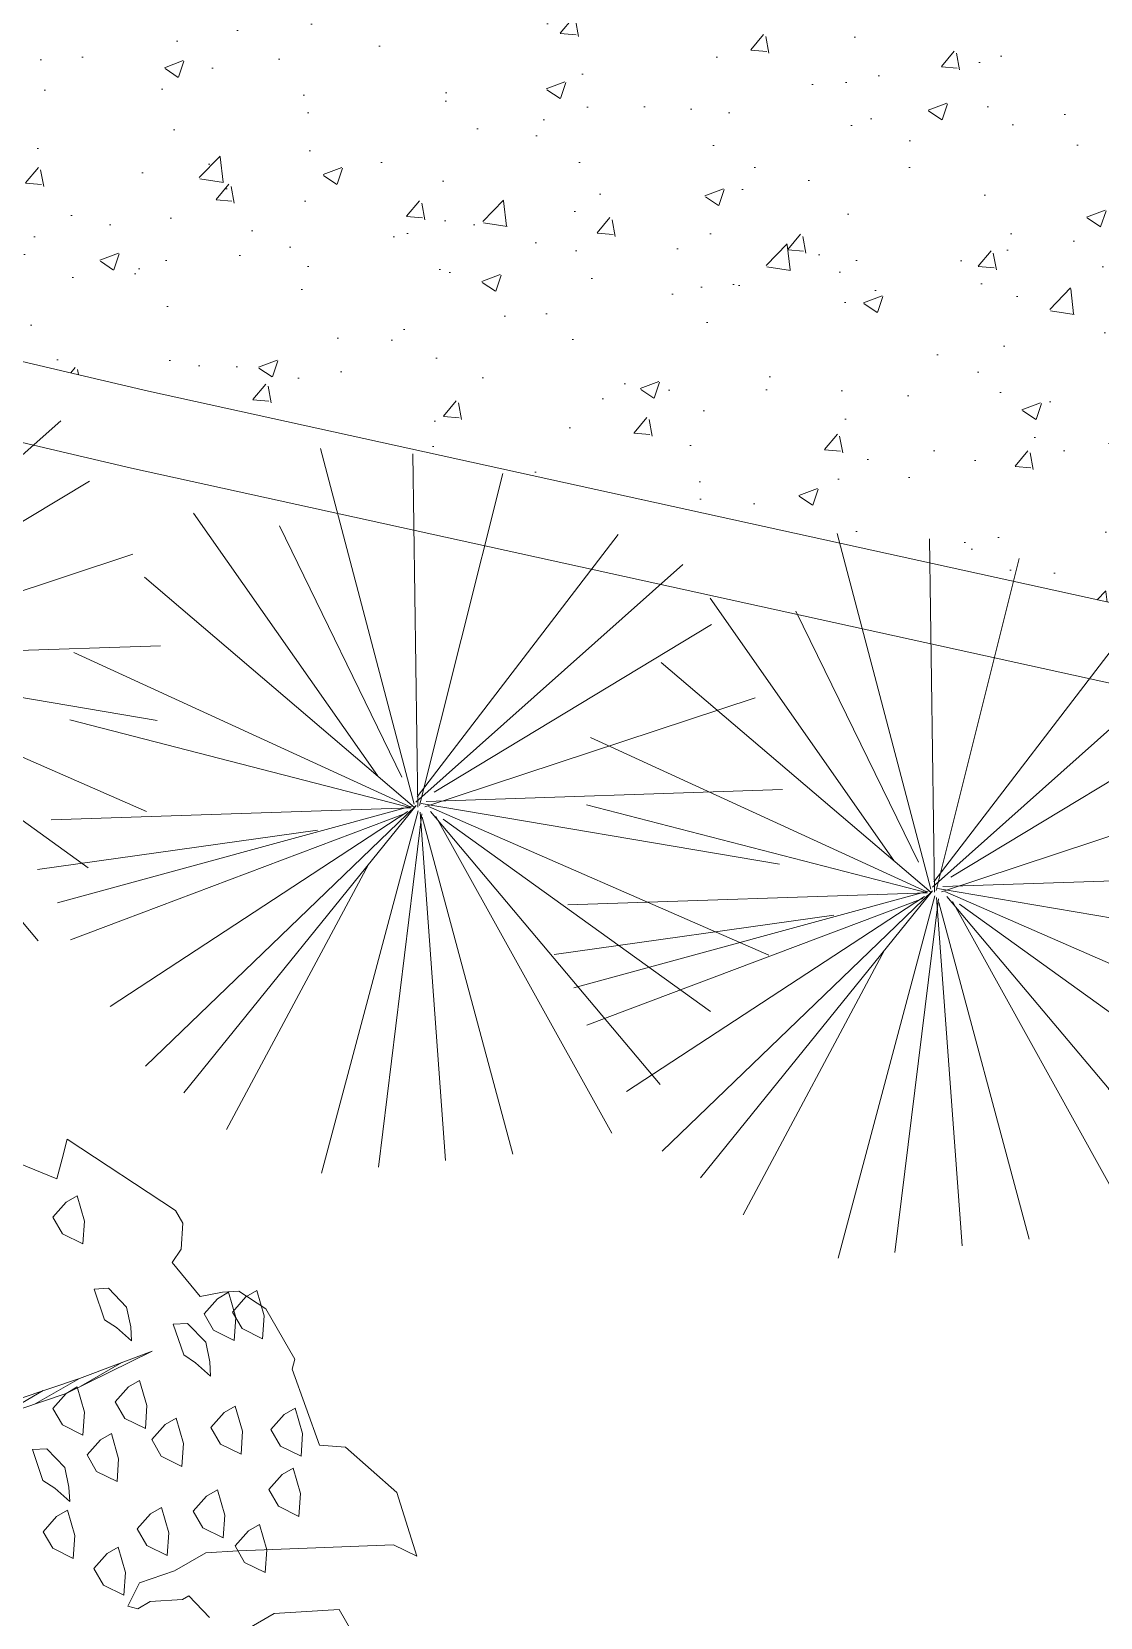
# Model space of a CAD drawing. Header units: metres. Extents: x 12093 to 20303, y 514 to 1412.
# Drawn here: x 19712.434 to 19714.477, y 699.774 to 702.806 of the extents above; entities that cross this region are included whole.
import ezdxf

# ---------------------------------------------------------------- set-up
doc = ezdxf.new("R2010")
doc.units = ezdxf.units.M
doc.layers.get('0').update_dxf_attribs({"lineweight": 13})
for name, color, linetype, lineweight in [('AMBI-GRASS', 104, 'Continuous', 20), ('ARBOLES', 52, 'Continuous', 13), ('grass', 64, 'Continuous', 13), ('MANZANAS-ORIGINALES', 147, 'Continuous', 9)]:
    doc.layers.add(name, color=color, linetype=linetype, lineweight=lineweight)
pattern_1 = [(50, (19136.99335, 73.14804), (0.36436934, -0.03187817), [0.0381, -0.4191]), (355, (19136.99335, 73.14804), (-0.07048565, 0.38211329), [0.03048, -0.33528]), (100.451, (19137.0237, 73.1454), (0.293885, 0.35023338), [0.03238, -0.35618]), (46.1842, (19136.99335, 73.24964), (0.54215808, -0.08408466), [0.05715, -0.62865]), (96.6356, (19137.03853, 73.24264), (0.47480847, 0.4948511), [0.04857, -0.53427]), (351.184, (19136.99335, 73.24964), (0.4748092, 0.49485024), [0.04572, -0.50292]), (21, (19137.04415, 73.22424), (0.30322976, -0.20453104), [0.0381, -0.4191]), (326, (19137.04415, 73.22424), (0.12360406, 0.36837593), [0.03048, -0.33528]), (71.4514, (19137.06942, 73.2072), (0.42683298, 0.16384572), [0.03238, -0.35618]), (37.5, (19136.99335, 73.14804), (0.006177207, 0.169110078), [0, -0.331216, 0, -0.34036, 0, -0.33655]), (7.5, (19136.99335, 73.14804), (0.133639325, 0.20036115), [0, -0.194056, 0, -0.323596, 0, -0.12827]), (327.5, (19136.88007, 73.14804), (0.27118119, -0.011457488), [0, -0.127, 0, -0.39624, 0, -0.52578]), (317.5, (19136.82927, 73.14804), (0.29625836, 0.05085298), [0, -0.1651, 0, -0.263144, 0, -0.37338])]

# ---------------------------------------------------------------- blocks, each defined once
blk = doc.blocks.new('ghgfghgh')
at = {"layer": 'ARBOLES', "lineweight": 20}
for p, q in [((20002.4707, 664.8002), (20002.3672, 664.7493)), ((20002.3833, 664.7674), (20002.4707, 664.8002)), ((20002.3848, 664.7579), (20002.4344, 664.7866)), ((20002.3091, 664.7424), (20002.3833, 664.7674)), ((20002.3299, 664.7367), (20002.3831, 664.7674)), ((20002.3672, 664.7493), (20002.2559, 664.7116)), ((20002.2863, 664.7219), (20002.3394, 664.7526))]:
    blk.add_line(p, q, dxfattribs=at)
at = {"layer": 'grass'}
for p, q in [((20002.3621, 665.032), (20002.3685, 665.0559)), ((20002.3685, 665.0559), (20002.4989, 664.9698)), ((20002.2635, 665.0456), (20002.3557, 665.0081)), ((20002.3557, 665.0081), (20002.3621, 665.032)), ((20002.3671, 664.9797), (20002.351, 664.9616)), ((20002.3804, 664.9874), (20002.3671, 664.9797)), ((20002.3891, 664.957), (20002.3804, 664.9874)), ((20002.351, 664.9616), (20002.3625, 664.9416)), ((20002.3873, 664.9294), (20002.3891, 664.957)), ((20002.4989, 664.9698), (20002.5076, 664.9546)), ((20002.5076, 664.9546), (20002.5056, 664.9232)), ((20002.3625, 664.9416), (20002.3873, 664.9294)), ((20002.5056, 664.9232), (20002.4949, 664.9069)), ((20002.4949, 664.9069), (20002.5286, 664.8659)), ((20002.4009, 664.8751), (20002.418, 664.8762)), ((20002.4134, 664.8381), (20002.4009, 664.8751)), ((20002.418, 664.8762), (20002.44, 664.8534)), ((20002.5286, 664.8659), (20002.5557, 664.8714)), ((20002.5495, 664.8634), (20002.5334, 664.8453)), ((20002.5628, 664.8711), (20002.5495, 664.8634)), ((20002.5557, 664.8714), (20002.5752, 664.8726)), ((20002.5715, 664.8407), (20002.5628, 664.8711)), ((20002.5838, 664.8655), (20002.5677, 664.8473)), ((20002.5752, 664.8726), (20002.6078, 664.8511)), ((20002.5971, 664.8732), (20002.5838, 664.8655)), ((20002.6058, 664.8427), (20002.5971, 664.8732)), ((20002.4278, 664.8286), (20002.4134, 664.8381)), ((20002.44, 664.8534), (20002.4449, 664.8296)), ((20002.5334, 664.8453), (20002.5449, 664.8253)), ((20002.5677, 664.8473), (20002.5792, 664.8274)), ((20002.5697, 664.813), (20002.5715, 664.8407)), ((20002.604, 664.8151), (20002.6058, 664.8427)), ((20002.6078, 664.8511), (20002.6427, 664.7905)), ((20002.4459, 664.8125), (20002.4278, 664.8286)), ((20002.4449, 664.8296), (20002.4459, 664.8125)), ((20002.4963, 664.8327), (20002.5134, 664.8337)), ((20002.5089, 664.7956), (20002.4963, 664.8327)), ((20002.5134, 664.8337), (20002.5354, 664.811)), ((20002.5449, 664.8253), (20002.5697, 664.813)), ((20002.5792, 664.8274), (20002.604, 664.8151)), ((20002.5354, 664.811), (20002.5403, 664.7872)), ((20002.5232, 664.7862), (20002.5089, 664.7956)), ((20002.5413, 664.7701), (20002.5232, 664.7862)), ((20002.5403, 664.7872), (20002.5413, 664.7701)), ((20002.6427, 664.7905), (20002.6395, 664.7786)), ((20002.4557, 664.7649), (20002.4424, 664.7572)), ((20002.4644, 664.7345), (20002.4557, 664.7649)), ((20002.6395, 664.7786), (20002.6724, 664.6867)), ((20002.3672, 664.7493), (20002.3511, 664.7311)), ((20002.3805, 664.757), (20002.3672, 664.7493)), ((20002.3892, 664.7265), (20002.3805, 664.757)), ((20002.4424, 664.7572), (20002.4263, 664.7391)), ((20002.3511, 664.7311), (20002.3626, 664.7112)), ((20002.3874, 664.6989), (20002.3892, 664.7265)), ((20002.4263, 664.7391), (20002.4378, 664.7191)), ((20002.4626, 664.7069), (20002.4644, 664.7345)), ((20002.5577, 664.7263), (20002.5416, 664.7082)), ((20002.571, 664.734), (20002.5577, 664.7263)), ((20002.5797, 664.7036), (20002.571, 664.734)), ((20002.6301, 664.7238), (20002.614, 664.7056)), ((20002.6434, 664.7315), (20002.6301, 664.7238)), ((20002.6521, 664.701), (20002.6434, 664.7315)), ((20002.3626, 664.7112), (20002.3874, 664.6989)), ((20002.4378, 664.7191), (20002.4626, 664.7069)), ((20002.4864, 664.7117), (20002.4703, 664.6936)), ((20002.4997, 664.7194), (20002.4864, 664.7117)), ((20002.5084, 664.689), (20002.4997, 664.7194)), ((20002.5416, 664.7082), (20002.5531, 664.6882)), ((20002.578, 664.6759), (20002.5797, 664.7036)), ((20002.614, 664.7056), (20002.6255, 664.6857)), ((20002.4084, 664.6933), (20002.3923, 664.6751)), ((20002.4217, 664.701), (20002.4084, 664.6933)), ((20002.4304, 664.6705), (20002.4217, 664.701)), ((20002.4703, 664.6936), (20002.4818, 664.6736)), ((20002.5066, 664.6613), (20002.5084, 664.689)), ((20002.5531, 664.6882), (20002.578, 664.6759)), ((20002.6255, 664.6857), (20002.6503, 664.6734)), ((20002.6503, 664.6734), (20002.6521, 664.701)), ((20002.6724, 664.6867), (20002.7039, 664.6846)), ((20002.7039, 664.6846), (20002.7659, 664.6296)), ((20002.7039, 664.6846), (20002.7039, 664.6846)), ((20002.3265, 664.6815), (20002.3437, 664.6825)), ((20002.3391, 664.6444), (20002.3265, 664.6815)), ((20002.3437, 664.6825), (20002.3657, 664.6598)), ((20002.3923, 664.6751), (20002.4038, 664.6552)), ((20002.4286, 664.6429), (20002.4304, 664.6705)), ((20002.4818, 664.6736), (20002.5066, 664.6613)), ((20002.3657, 664.6598), (20002.3705, 664.636)), ((20002.4038, 664.6552), (20002.4286, 664.6429)), ((20002.6276, 664.6514), (20002.6115, 664.6332)), ((20002.6409, 664.6591), (20002.6276, 664.6514)), ((20002.6496, 664.6286), (20002.6409, 664.6591)), ((20002.3534, 664.6349), (20002.3391, 664.6444)), ((20002.3716, 664.6188), (20002.3534, 664.6349)), ((20002.3705, 664.636), (20002.3716, 664.6188)), ((20002.5496, 664.633), (20002.5363, 664.6253)), ((20002.5583, 664.6025), (20002.5496, 664.633)), ((20002.6115, 664.6332), (20002.623, 664.6133)), ((20002.6478, 664.601), (20002.6496, 664.6286)), ((20002.7659, 664.6296), (20002.7901, 664.5528)), ((20002.3687, 664.6083), (20002.3555, 664.6007)), ((20002.3775, 664.5779), (20002.3687, 664.6083)), ((20002.4821, 664.6117), (20002.4688, 664.604)), ((20002.4908, 664.5813), (20002.4821, 664.6117)), ((20002.5363, 664.6253), (20002.5202, 664.6071)), ((20002.5202, 664.6071), (20002.5317, 664.5872)), ((20002.623, 664.6133), (20002.6478, 664.601)), ((20002.3555, 664.6007), (20002.3393, 664.5825)), ((20002.4688, 664.604), (20002.4527, 664.5859)), ((20002.5565, 664.5749), (20002.5583, 664.6025)), ((20002.6002, 664.5913), (20002.5869, 664.5836)), ((20002.6089, 664.5608), (20002.6002, 664.5913)), ((20002.3393, 664.5825), (20002.3509, 664.5626)), ((20002.3757, 664.5503), (20002.3775, 664.5779)), ((20002.4527, 664.5859), (20002.4642, 664.5659)), ((20002.489, 664.5536), (20002.4908, 664.5813)), ((20002.5317, 664.5872), (20002.5565, 664.5749)), ((20002.5869, 664.5836), (20002.5708, 664.5654)), ((20002.3509, 664.5626), (20002.3757, 664.5503)), ((20002.4166, 664.5562), (20002.4005, 664.538)), ((20002.4299, 664.5639), (20002.4166, 664.5562)), ((20002.4386, 664.5334), (20002.4299, 664.5639)), ((20002.4642, 664.5659), (20002.489, 664.5536)), ((20002.5354, 664.5571), (20002.4976, 664.5353)), ((20002.5744, 664.5595), (20002.5354, 664.5571)), ((20002.5708, 664.5654), (20002.5823, 664.5455)), ((20002.7618, 664.5668), (20002.5744, 664.5595)), ((20002.5744, 664.5595), (20002.5744, 664.5595)), ((20002.6072, 664.5332), (20002.6089, 664.5608)), ((20002.7901, 664.5528), (20002.7618, 664.5668)), ((20002.4005, 664.538), (20002.412, 664.5181)), ((20002.4368, 664.5058), (20002.4386, 664.5334)), ((20002.4976, 664.5353), (20002.4554, 664.521)), ((20002.5823, 664.5455), (20002.6072, 664.5332)), ((20002.412, 664.5181), (20002.4368, 664.5058)), ((20002.4554, 664.521), (20002.4414, 664.4928)), ((20002.4414, 664.4928), (20002.4534, 664.4896)), ((20002.4534, 664.4896), (20002.4685, 664.4983)), ((20002.4685, 664.4983), (20002.5075, 664.5006)), ((20002.5075, 664.5006), (20002.5151, 664.505)), ((20002.5151, 664.505), (20002.5401, 664.4791)), ((20002.5727, 664.4576), (20002.6181, 664.4838)), ((20002.6181, 664.4838), (20002.6766, 664.4873)), ((20002.6766, 664.4873), (20002.6961, 664.4885)), ((20002.6961, 664.4885), (20002.7223, 664.4431))]:
    blk.add_line(p, q, dxfattribs=at)
blk = doc.blocks.new('Arbust11')
for p, q in [((0.0378, 0.4871), (-0.0937, 0.9403)), ((0.0408, 0.4825), (0.0377, 0.9348)), ((0.0408, 0.5449), (0.1405, 0.941)), ((-0.1618, 0.888), (0.0377, 0.4856)), ((0.0439, 0.4856), (0.3088, 0.8724)), ((0.0595, 0.5199), (0.1997, 0.8474)), ((0.0377, 0.4856), (-0.274, 0.8225)), ((-0.0621, 0.5573), (-0.3332, 0.7944)), ((0.0439, 0.4794), (0.3805, 0.7788)), ((-0.3488, 0.7476), (0.0408, 0.4856)), ((0.0283, 0.4856), (-0.3738, 0.7039)), ((0.047, 0.4794), (0.4366, 0.6759)), ((0.0314, 0.4856), (-0.4049, 0.6104)), ((-0.433, 0.5262), (0.0439, 0.4825)), ((0.0533, 0.4887), (0.474, 0.5137)), ((0.047, 0.4856), (0.499, 0.4263)), ((0.0439, 0.4825), (-0.4267, 0.4669)), ((-0.0527, 0.4794), (-0.4267, 0.3952)), ((0.0408, 0.4762), (-0.3893, 0.2673)), ((0.0408, 0.47), (-0.3364, 0.2174)), ((0.0408, 0.4731), (-0.274, 0.1581)), ((0.0377, 0.4669), (-0.2117, 0.0988)), ((0.0501, 0.4794), (0.2901, 0.0832)), ((0.0501, 0.4731), (0.4304, 0.2454)), ((0.0533, 0.47), (0.1935, 0.0177)), ((0.0564, 0.4762), (0.3649, 0.1425)), ((0.072, 0.4762), (0.4647, 0.3484)), ((0.0501, 0.4544), (-0.1088, 0.0209)), ((0.0501, 0.4638), (-0.0215, 0.0146)), ((0.0533, 0.4451), (0.0907, 0.0271))]:
    blk.add_line(p, q)

msp = doc.modelspace()

# ---------------------------------------------------------------- hatches: boundary and pattern name
at = {"layer": 'grass'}
h = msp.add_hatch(dxfattribs=at)
h.set_pattern_fill('AR-CONC', color=256, scale=0.002, style=0)
h.set_pattern_definition(pattern_1)
h.paths.add_polyline_path([(19713.0686, 703.0805), (19712.6007, 703.1357), (19712.5842, 703.0972), (19712.5501, 703.0454), (19712.3803, 702.9794), (19712.3632, 702.9535), (19712.2843, 702.924), (19712.2294, 702.9083), (19712.2086, 702.9023), (19712.0716, 702.2559, -0.000494), (19712.657, 702.1187), (19712.8019, 702.0868)])
h = msp.add_hatch(dxfattribs=at)
h.set_pattern_fill('AR-CONC', color=256, scale=0.002, style=0)
h.set_pattern_definition(pattern_1)
h.paths.add_polyline_path([(19714.2322, 702.9431), (19713.0686, 703.0805), (19712.8019, 702.0868), (19713.8398, 701.8585)])
h = msp.add_hatch(dxfattribs=at)
h.set_pattern_fill('AR-CONC', color=256, scale=0.002, style=0)
h.set_pattern_definition(pattern_1)
h.paths.add_polyline_path([(19715.3497, 702.8112), (19714.2322, 702.9431), (19713.8398, 701.8585), (19715.13, 701.5746)])

# ---------------------------------------------------------------- linework, layer by layer
at = {"layer": 'MANZANAS-ORIGINALES'}
for p, q in [((19803.5345, 682.1234), (19712.657, 702.1187)), ((19803.4423, 681.9901), (19712.6246, 701.9716))]:
    msp.add_line(p, q, dxfattribs=at)
for centre, radius, start, end in [((19642.9403, 405.9341), 304.279, 76.754672, 83.883439), ((19642.9585, 406.0744), 303.9876, 76.751542, 83.884028)]:
    msp.add_arc(centre, radius, start, end, dxfattribs=at)

# ---------------------------------------------------------------- block references
at = {"layer": 'AMBI-GRASS', "ltscale": 0.05, "xscale": 1.499999999998325, "yscale": 1.499999999998325, "zscale": 1.499999999998325, "rotation": 49.16166176348414}
for p in [(19712.4834, 701.0777), (19713.6732, 700.803), (19714.6609, 700.6403), (19715.7207, 700.3824)]:
    msp.add_blockref('Arbust11', p, dxfattribs=at)
at = {"layer": 'Defpoints', "lineweight": 20, "xscale": 1.586003757394792, "yscale": 1.586003757394792, "zscale": 1.586003757394792}
msp.add_blockref('ghgfghgh', (-12011.3299, -354.0927), dxfattribs=at)

doc.saveas('drawing.dxf')
